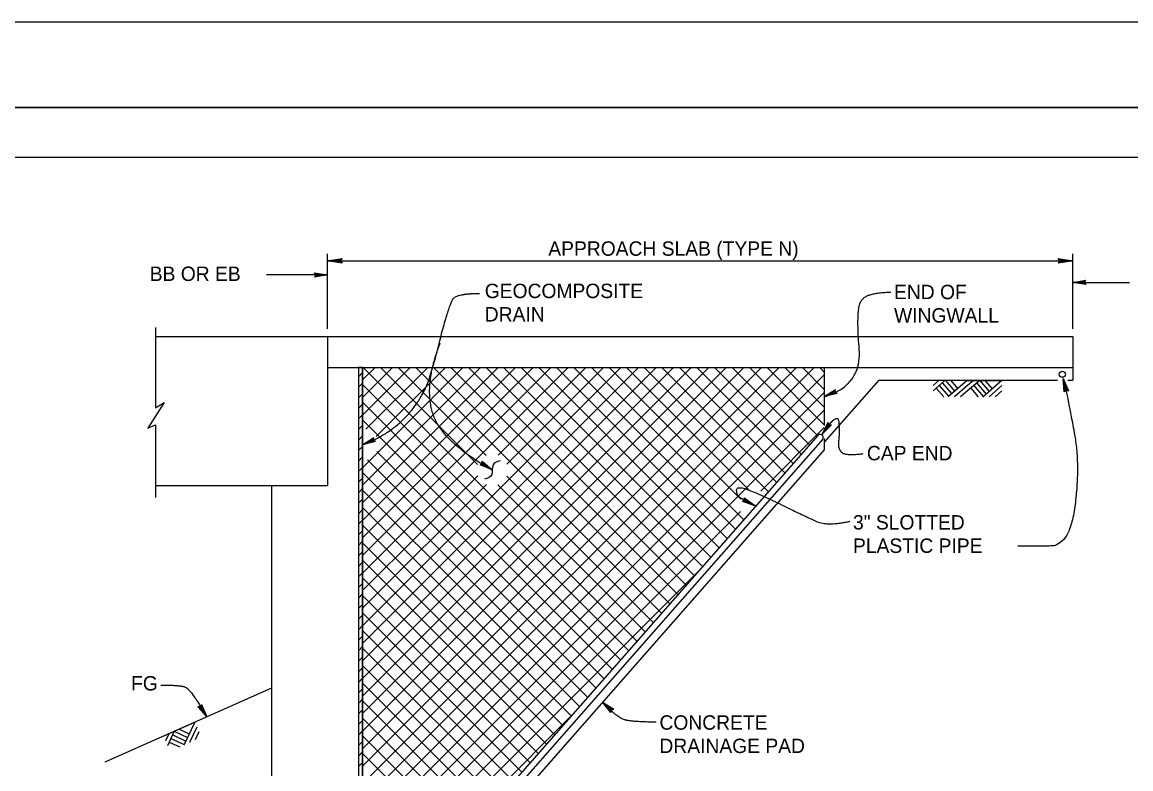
# Model space of a CAD drawing. Extents: x -893 to 867, y -474 to 712.
# Drawn here: x -306 to 252, y 336 to 712 of the extents above; entities that cross this region are included whole.
import ezdxf

# ---------------------------------------------------------------- set-up
doc = ezdxf.new("R2010")
doc.units = 0
for name, color, linetype in [('10 Sheet Format', 7, 'Continuous'), ('12 Coord Grid', 7, 'Continuous'), ('14 Ramp Anno', 7, 'Continuous'), ('211 Not Assigned', 7, 'Continuous'), ('212 Leaders and Dim Lines', 7, 'Continuous'), ('214 Text and Titles', 7, 'Continuous'), ('228 Not Assigned', 7, 'Continuous'), ('239 Not Assigned', 7, 'Continuous'), ('240 Concrete', 7, 'Continuous')]:
    doc.layers.add(name, color=color, linetype=linetype)

# ---------------------------------------------------------------- blocks, each defined once
blk = doc.blocks.new('TERMAG-E')
at = {"layer": '12 Coord Grid'}
for p, q in [((-14.4, 1.3), (-15.2, 2.5)), ((-15.2, 2.5), (0, 0)), ((0, 0), (-15.2, -2.5)), ((-14.8, 1.9), (0, 0)), ((0, 0), (-14.8, -1.9)), ((0, 0), (-14.4, 1.3)), ((-14.4, 1.3), (-13.6, 0)), ((-14.4, -1.3), (0, 0)), ((-13.6, 0), (-14.4, -1.3)), ((0, 0), (-14, 0.6)), ((-14, -0.6), (0, 0)), ((-13.6, 0), (0, 0)), ((-14.4, -1.3), (-15.2, -2.5))]:
    blk.add_line(p, q, dxfattribs=at)

msp = doc.modelspace()

# ---------------------------------------------------------------- linework, layer by layer
at = {"layer": '10 Sheet Format'}
for p, q in [((-863.46, 668.96), (836.55, 668.96)), ((-813.45, 643.96), (811.55, 643.96))]:
    msp.add_line(p, q, dxfattribs=at)
for points in [[(-893.46, -474.05), (866.55, -474.05), (866.55, 711.96), (-893.46, 711.96)], [(-863.46, -431.05), (836.55, -431.05), (836.55, 668.96), (-863.46, 668.96)]]:
    msp.add_lwpolyline(points, close=True, dxfattribs=at)
at = {"layer": '12 Coord Grid'}
for points in [[(-152.71, 584.67), (-166.96, 584.67), (-177.03, 584.67), (-183.32, 584.67)], [(97.37, 523.42), (116.39, 529.08), (113.44, 565.8), (117.53, 575.91), (130.87, 576.01)], [(217.65, 532.53), (218.95, 526.74), (220.43, 519.88), (226.12, 489.19), (220.96, 448.19), (201.14, 448.19), (194.81, 448.19)], [(62.57, 468.5), (57.32, 471.24), (53.22, 473.46), (53.22, 479.9), (87.15, 463.46), (98.95, 458.05), (110.38, 460.69)]]:
    msp.add_open_spline(points, degree=2, dxfattribs=at)
at = {"layer": '14 Ramp Anno'}
for p, q in [((155.12, 531.63), (152.08, 528.98)), ((158.17, 531.63), (152.08, 526.33)), ((156.67, 530.31), (161.5, 524.76)), ((158.17, 531.63), (163.01, 526.08)), ((169.39, 531.63), (159.77, 523.26)), ((160.83, 531.63), (164.52, 527.39)), ((172.52, 531.6), (169.48, 528.95)), ((175.57, 531.6), (169.48, 526.29)), ((174.07, 530.27), (178.9, 524.73)), ((175.57, 531.6), (180.41, 526.04)), ((186.79, 531.6), (177.17, 523.22)), ((178.23, 531.6), (181.92, 527.35)), ((153.65, 527.68), (157.46, 523.31)), ((155.16, 529), (159.99, 523.45)), ((169.39, 528.98), (162.93, 523.36)), ((169.39, 526.33), (165.96, 523.34)), ((171.05, 527.65), (174.86, 523.27)), ((172.56, 528.96), (177.39, 523.41)), ((186.79, 528.95), (180.33, 523.32)), ((186.79, 526.29), (183.36, 523.31)), ((-219.54, 359.52), (-224.94, 347.95)), ((-232.58, 353.73), (-234.29, 350.07)), ((-229.8, 354.96), (-233.22, 347.64)), ((-230.63, 353.15), (-223.97, 350.04)), ((-229.8, 354.96), (-223.12, 351.85)), ((-227.37, 356.04), (-222.28, 353.66)), ((-218.47, 357.09), (-222.09, 349.33)), ((-217.39, 354.67), (-219.31, 350.55)), ((-232.33, 349.52), (-227.07, 347.07)), ((-231.48, 351.33), (-224.82, 348.22))]:
    msp.add_line(p, q, dxfattribs=at)
for points in [[(152.08, 531.63), (169.39, 531.63)], [(169.48, 531.6), (186.79, 531.6)], [(-235.37, 352.49), (-219.54, 359.52)]]:
    msp.add_lwpolyline(points, dxfattribs=at)
at = {"layer": '211 Not Assigned'}
msp.add_line((-180.85, 376.69), (-264.82, 339.42), dxfattribs=at)
at = {"layer": '212 Leaders and Dim Lines'}
for p, q in [((-152.71, 557.64), (-152.71, 595.3)), ((-152.71, 591.79), (222.41, 591.79)), ((222.41, 557.64), (222.41, 595.3)), ((-158.97, 585.22), (-159.31, 585.77)), ((-159.31, 585.77), (-152.71, 584.67)), ((-152.71, 584.67), (-159.31, 583.57)), ((-158.97, 584.12), (-159.31, 583.57)), ((-159.14, 585.5), (-152.71, 584.67)), ((-152.71, 584.67), (-159.14, 583.85)), ((-152.71, 584.67), (-158.97, 585.22)), ((-158.97, 585.22), (-158.63, 584.67)), ((-158.97, 584.12), (-152.71, 584.67)), ((-158.63, 584.67), (-158.97, 584.12)), ((-152.71, 584.67), (-158.8, 584.95)), ((-158.8, 584.4), (-152.71, 584.67)), ((-158.63, 584.67), (-152.71, 584.67)), ((222.41, 580.96), (229.01, 582.06)), ((222.41, 580.96), (228.84, 581.79)), ((228.67, 581.51), (222.41, 580.96)), ((228.5, 581.23), (222.41, 580.96)), ((228.33, 580.96), (222.41, 580.96)), ((229.01, 579.86), (222.41, 580.96)), ((222.41, 580.96), (228.67, 580.41)), ((228.84, 580.13), (222.41, 580.96)), ((222.41, 580.96), (228.5, 580.68)), ((222.41, 580.96), (250.89, 580.96)), ((228.33, 580.96), (228.67, 581.51)), ((228.67, 580.41), (228.33, 580.96)), ((228.67, 581.51), (229.01, 582.06)), ((228.67, 580.41), (229.01, 579.86)), ((218.96, 526.76), (217.65, 532.53)), ((218.04, 525.85), (217.65, 532.53)), ((217.65, 532.53), (220.19, 526.34)), ((219.58, 526.55), (217.65, 532.53)), ((217.65, 532.53), (218.5, 526.31)), ((218.27, 526.08), (217.65, 532.53)), ((217.65, 532.53), (218.73, 526.53)), ((219.27, 526.66), (217.65, 532.53)), ((217.65, 532.53), (219.88, 526.45)), ((97.37, 523.42), (102.97, 527.07)), ((97.37, 523.42), (102.93, 526.75)), ((102.88, 526.43), (97.37, 523.42)), ((102.84, 526.11), (97.37, 523.42)), ((102.79, 525.79), (97.37, 523.42)), ((97.37, 523.42), (103.06, 525.61)), ((97.37, 523.42), (103.33, 525.42)), ((103.59, 525.24), (97.37, 523.42)), ((103.86, 525.05), (97.37, 523.42)), ((102.79, 525.79), (102.88, 526.43)), ((103.33, 525.42), (102.79, 525.79)), ((102.88, 526.43), (102.97, 527.07)), ((103.33, 525.42), (103.86, 525.05)), ((218.5, 526.31), (218.04, 525.85)), ((218.5, 526.31), (218.96, 526.76)), ((218.96, 526.76), (219.58, 526.55)), ((219.58, 526.55), (220.19, 526.34)), ((96.32, 504.47), (99.24, 510.5)), ((96.32, 504.47), (99.36, 510.2)), ((99.49, 509.9), (96.32, 504.47)), ((99.62, 509.61), (96.32, 504.47)), ((99.74, 509.31), (96.32, 504.47)), ((96.32, 504.47), (100.07, 509.29)), ((96.32, 504.47), (100.39, 509.27)), ((100.71, 509.25), (96.32, 504.47)), ((101.03, 509.22), (96.32, 504.47)), ((99.49, 509.9), (99.24, 510.5)), ((99.74, 509.31), (99.49, 509.9)), ((100.39, 509.27), (99.74, 509.31)), ((100.39, 509.27), (101.03, 509.22)), ((-135, 499.22), (-129.42, 502.91)), ((-135, 499.22), (-129.46, 502.59)), ((-129.5, 502.27), (-135, 499.22)), ((-129.59, 501.62), (-129.5, 502.27)), ((-129.5, 502.27), (-129.42, 502.91)), ((-129.55, 501.94), (-135, 499.22)), ((-129.59, 501.62), (-135, 499.22)), ((-135, 499.22), (-129.32, 501.44)), ((-135, 499.22), (-129.05, 501.26)), ((-128.79, 501.08), (-135, 499.22)), ((-128.52, 500.89), (-135, 499.22)), ((-129.05, 501.26), (-129.59, 501.62)), ((-129.05, 501.26), (-128.52, 500.89)), ((-75.36, 489.31), (-75.94, 489.02)), ((-69.74, 486.5), (-75.94, 489.02)), ((-69.74, 486.5), (-75.65, 489.17)), ((-74.78, 489.6), (-75.36, 489.31)), ((-75.36, 489.31), (-69.74, 486.5)), ((-75.07, 489.46), (-69.74, 486.5)), ((-74.78, 490.25), (-74.78, 490.9)), ((-74.78, 490.9), (-69.74, 486.5)), ((-74.78, 490.57), (-69.74, 486.5)), ((-69.74, 486.5), (-74.78, 490.25)), ((-74.78, 490.25), (-74.78, 489.6)), ((-69.74, 486.5), (-74.78, 489.93)), ((-74.78, 489.6), (-69.74, 486.5)), ((56.76, 470.91), (56.2, 470.57)), ((62.57, 468.5), (56.2, 470.57)), ((62.57, 468.5), (56.48, 470.74)), ((57.32, 471.24), (56.76, 470.91)), ((56.76, 470.91), (62.57, 468.5)), ((57.04, 471.07), (62.57, 468.5)), ((57.27, 471.88), (57.22, 472.53)), ((57.22, 472.53), (62.57, 468.5)), ((57.25, 472.21), (62.57, 468.5)), ((62.57, 468.5), (57.27, 471.88)), ((57.27, 471.88), (57.32, 471.24)), ((62.57, 468.5), (57.29, 471.56)), ((57.32, 471.24), (62.57, 468.5)), ((-216.33, 367.8), (-216.05, 368.38)), ((-216.05, 368.38), (-213.46, 362.22)), ((-9.81, 365.69), (-14.22, 369.64)), ((-10.04, 364.42), (-14.22, 369.64)), ((-14.22, 369.64), (-8.57, 366.06)), ((-9.19, 365.88), (-14.22, 369.64)), ((-14.22, 369.64), (-9.92, 365.05)), ((-9.98, 364.74), (-14.22, 369.64)), ((-14.22, 369.64), (-9.87, 365.37)), ((-9.5, 365.78), (-14.22, 369.64)), ((-14.22, 369.64), (-8.88, 365.97)), ((-217.27, 367.22), (-217.91, 367.21)), ((-213.46, 362.22), (-217.91, 367.21)), ((-213.46, 362.22), (-217.59, 367.21)), ((-217.27, 367.22), (-213.46, 362.22)), ((-216.62, 367.22), (-217.27, 367.22)), ((-216.94, 367.22), (-213.46, 362.22)), ((-216.33, 367.8), (-216.62, 367.22)), ((-216.62, 367.22), (-213.46, 362.22)), ((-213.46, 362.22), (-216.48, 367.51)), ((-213.46, 362.22), (-216.33, 367.8)), ((-216.19, 368.09), (-213.46, 362.22)), ((-9.92, 365.05), (-10.04, 364.42)), ((-9.92, 365.05), (-9.81, 365.69)), ((-9.81, 365.69), (-9.19, 365.88)), ((-9.19, 365.88), (-8.57, 366.06))]:
    msp.add_line(p, q, dxfattribs=at)
for points, degree in [([(-135, 499.22), (-106.4, 510.03), (-91.63, 570.6), (-86.72, 575.39), (-76.15, 575.39)], 2), ([(-69.74, 486.5), (-95.53, 500.73), (-104.09, 529.94), (-95.95, 550.42)], 2), ([(96.32, 504.47), (104.35, 516.53), (104.99, 504.32), (104.09, 497.42), (107.86, 493.53), (116.99, 494.74)], 2), ([(-65.73, 491.1), (-67.57, 490.66), (-70.56, 489.36), (-68.91, 483.64), (-71.9, 482.34), (-73.74, 481.91)], 3), ([(-236.51, 378.2), (-227.25, 378.2), (-221.66, 376.36), (-213.46, 362.22)], 2), ([(12.74, 359.56), (1.93, 359.56), (-6.73, 361.44), (-14.22, 369.64)], 2)]:
    msp.add_open_spline(points, degree=degree, dxfattribs=at)
at = {"layer": '228 Not Assigned'}
for p, q in [((-135, 538.03), (-137.08, 538.03)), ((-137.08, 538.03), (-137.08, 293.56)), ((-135, 514.16), (-111.07, 538.09)), ((-135, 523), (-119.91, 538.09)), ((-135, 531.84), (-128.75, 538.09)), ((-135, 478.79), (-75.71, 538.08)), ((-135, 487.63), (-84.55, 538.08)), ((-135, 443.42), (-40.35, 538.07)), ((-135, 452.26), (-49.19, 538.07)), ((-135, 461.11), (-58.03, 538.07)), ((-135, 469.95), (-66.87, 538.07)), ((-135, 408.06), (-5, 538.06)), ((-135, 434.58), (-31.52, 538.06)), ((-135, 363.85), (39.2, 538.05)), ((-135, 372.69), (30.36, 538.05)), ((-135, 381.53), (21.52, 538.05)), ((-135, 390.37), (12.68, 538.05)), ((-135, 399.21), (3.84, 538.05)), ((-135, 328.48), (74.56, 538.04)), ((-135, 337.32), (65.72, 538.04)), ((-135, 346.16), (56.88, 538.04)), ((-135, 355.01), (48.04, 538.04)), ((-135, 310.8), (92.24, 538.03)), ((-135, 319.64), (83.4, 538.03)), ((-134.74, 538.03), (3.01, 400.28)), ((-133.36, 506.96), (-102.23, 538.08)), ((-128.2, 503.27), (-93.39, 538.08)), ((-125.95, 538.09), (-77.14, 489.28)), ((-117.11, 538.09), (-72.81, 493.79)), ((-108.27, 538.08), (15.42, 414.4)), ((-99.42, 538.08), (19.56, 419.1)), ((-90.58, 538.08), (23.69, 423.81)), ((-81.73, 538.08), (27.83, 428.51)), ((-72.89, 538.08), (31.96, 433.22)), ((-66.87, 493.87), (-22.68, 538.06)), ((-64.05, 538.07), (36.1, 437.93)), ((-62.41, 489.49), (-13.84, 538.06)), ((-55.2, 538.07), (40.24, 442.63)), ((-46.36, 538.07), (44.37, 447.34)), ((-37.51, 538.07), (48.51, 452.04)), ((-28.67, 538.06), (52.64, 456.75)), ((-19.83, 538.06), (56.78, 461.46)), ((-10.98, 538.06), (55.34, 471.73)), ((-2.14, 538.06), (59.95, 475.97)), ((6.71, 538.05), (69.19, 475.57)), ((15.55, 538.05), (73.32, 480.28)), ((24.39, 538.05), (77.46, 484.98)), ((33.24, 538.05), (81.6, 489.69)), ((42.08, 538.04), (85.74, 494.39)), ((50.93, 538.04), (89.87, 499.09)), ((59.77, 538.04), (94.01, 503.8)), ((68.61, 538.04), (97.37, 509.28)), ((77.46, 538.04), (97.37, 518.12)), ((86.3, 538.03), (97.37, 526.96)), ((95.15, 538.03), (97.37, 535.81)), ((-137.08, 533.41), (-135, 535.5)), ((-137.08, 528.11), (-135, 530.19)), ((-132.88, 304.07), (97.37, 534.32)), ((-137.08, 522.8), (-135, 524.89)), ((-135, 529.45), (-1.12, 395.57)), ((-128.89, 299.22), (97.37, 525.48)), ((-137.08, 517.5), (-135, 519.58)), ((-135, 520.61), (-5.26, 390.87)), ((-137.08, 512.19), (-135, 514.28)), ((-121.19, 298.08), (97.37, 516.64)), ((-137.08, 506.89), (-135, 508.97)), ((-135, 511.77), (-9.39, 386.16)), ((65.44, 475.87), (97.37, 507.8)), ((-137.08, 501.58), (-135, 503.67)), ((-137.08, 496.28), (-135, 498.36)), ((-137.08, 490.97), (-135, 493.06)), ((-132.6, 491.68), (-17.66, 376.75)), ((-127.87, 495.79), (-13.53, 381.45)), ((-137.08, 485.67), (-135, 487.75)), ((-137.08, 480.36), (-135, 482.45)), ((-135, 485.24), (-21.8, 372.04)), ((-135, 425.74), (-77.11, 483.63)), ((-62.45, 483.42), (11.29, 409.69)), ((-137.08, 475.06), (-135, 477.14)), ((-135, 416.9), (-72.72, 479.18)), ((-135, 476.4), (-25.94, 367.34)), ((-66.96, 479.09), (7.15, 404.98)), ((-137.08, 469.75), (-135, 471.84)), ((-137.08, 464.45), (-135, 466.53)), ((-135, 467.56), (-30.07, 362.63)), ((-112.28, 298.15), (55.2, 465.62)), ((-137.08, 459.14), (-135, 461.23)), ((-135, 458.72), (-34.21, 357.93)), ((-137.08, 453.84), (-135, 455.92)), ((-137.08, 448.53), (-135, 450.62)), ((-135, 449.87), (-38.34, 353.22)), ((-137.08, 443.23), (-135, 445.31)), ((-135, 441.03), (-42.48, 348.51)), ((-137.08, 437.92), (-135, 440.01)), ((-103.39, 298.2), (34.36, 435.95)), ((-137.08, 432.62), (-135, 434.7)), ((-135, 432.19), (-46.61, 343.81)), ((-137.08, 427.31), (-135, 429.4)), ((-137.08, 422.01), (-135, 424.09)), ((-137.08, 416.7), (-135, 418.79)), ((-135, 423.35), (-50.75, 339.1)), ((-137.08, 411.4), (-135, 413.48)), ((-135, 414.51), (-54.89, 334.4)), ((-137.08, 406.09), (-135, 408.18)), ((-137.08, 400.79), (-135, 402.87)), ((-135, 405.67), (-59.02, 329.69)), ((-137.08, 395.48), (-135, 397.57)), ((-135, 396.82), (-63.16, 324.98)), ((-137.08, 390.18), (-135, 392.26)), ((-137.08, 384.87), (-135, 386.96)), ((-135, 387.98), (-67.29, 320.28)), ((-137.08, 379.57), (-135, 381.65)), ((-137.08, 374.26), (-135, 376.35)), ((-135, 379.14), (-71.43, 315.57)), ((-137.08, 368.96), (-135, 371.04)), ((-135, 370.3), (-75.57, 310.87)), ((-137.08, 363.65), (-135, 365.74)), ((-94.52, 298.23), (-29.77, 362.98)), ((-137.08, 358.35), (-135, 360.43)), ((-135, 361.46), (-79.7, 306.16)), ((-137.08, 353.04), (-135, 355.13)), ((-135, 352.62), (-84.16, 301.78)), ((-137.08, 347.74), (-135, 349.82)), ((-137.08, 342.43), (-135, 344.52)), ((-135, 343.77), (-90.16, 298.93)), ((-137.08, 337.13), (-135, 339.21))]:
    msp.add_line(p, q, dxfattribs=at)
msp.add_lwpolyline([(-135, 293.56), (-135, 299.58), (-135, 538.03)], dxfattribs=at)
at = {"layer": '239 Not Assigned'}
for p, q in [((-137.08, 538.03), (-137.08, 293.56)), ((-135, 538.03), (-135, 293.56))]:
    msp.add_line(p, q, dxfattribs=at)
at = {"layer": '240 Concrete'}
for p, q in [((-239.34, 553.66), (222.41, 553.66)), ((-152.71, 553.66), (-152.71, 478.64)), ((222.41, 553.66), (222.41, 531.78)), ((-152.71, 538.03), (222.41, 538.03)), ((-137.08, 538.03), (-137.08, 293.56)), ((97.37, 538.03), (97.37, 508.81)), ((124.85, 531.78), (97.37, 500.52)), ((124.85, 531.78), (214.75, 531.78)), ((219.85, 531.78), (222.41, 531.78)), ((94.11, 503.91), (-82.02, 303.56)), ((97.37, 502.42), (97.37, 496.58)), ((96.48, 501.88), (-80.61, 300.43)), ((97.37, 496.58), (-84.57, 289.62)), ((-239.34, 478.64), (-152.71, 478.64)), ((-180.85, 478.64), (-180.85, 293.56))]:
    msp.add_line(p, q, dxfattribs=at)
msp.add_lwpolyline([(-239.34, 558.18), (-239.34, 517.7), (-234.93, 520.49), (-243.1, 507.55), (-239.34, 509.27), (-239.34, 472.66)], dxfattribs=at)
msp.add_circle((217.13, 534.7), 1.56, dxfattribs=at)
msp.add_arc((95.26, 502.86), 1.56, 315, 139.7027, dxfattribs=at)

# ---------------------------------------------------------------- block references
at = {"layer": '212 Leaders and Dim Lines', "xscale": 0.487329956385942, "yscale": 0.4882334432996318, "rotation": 180}
msp.add_blockref('TERMAG-E', (-152.71, 591.79), dxfattribs=at)
at = {"layer": '212 Leaders and Dim Lines', "xscale": 0.487329956385942, "yscale": 0.4882334432996318}
msp.add_blockref('TERMAG-E', (222.41, 591.79), dxfattribs=at)

# ---------------------------------------------------------------- texts
at = {"layer": '212 Leaders and Dim Lines'}
msp.add_text('APPROACH SLAB (TYPE N)', height=7.247, dxfattribs=at).set_placement((-41.57, 594.35))
at = {"layer": '214 Text and Titles'}
for s, p in [('BB OR EB', (-242.17, 581.65)), ('GEOCOMPOSITE ', (-73.55, 573.03)), ('END OF ', (132.45, 572.5)), ('DRAIN', (-73.55, 561.25)), ('WINGWALL', (132.45, 560.72)), ('CAP END', (118.8, 491.36)), ('3" SLOTTED ', (111.81, 456.52)), ('PLASTIC PIPE', (111.81, 444.75)), ('FG', (-251.56, 375.48)), ('CONCRETE ', (14.38, 355.74)), ('DRAINAGE PAD', (14.38, 343.97))]:
    msp.add_text(s, height=7.247, dxfattribs=at).set_placement(p)

doc.saveas('drawing.dxf')
